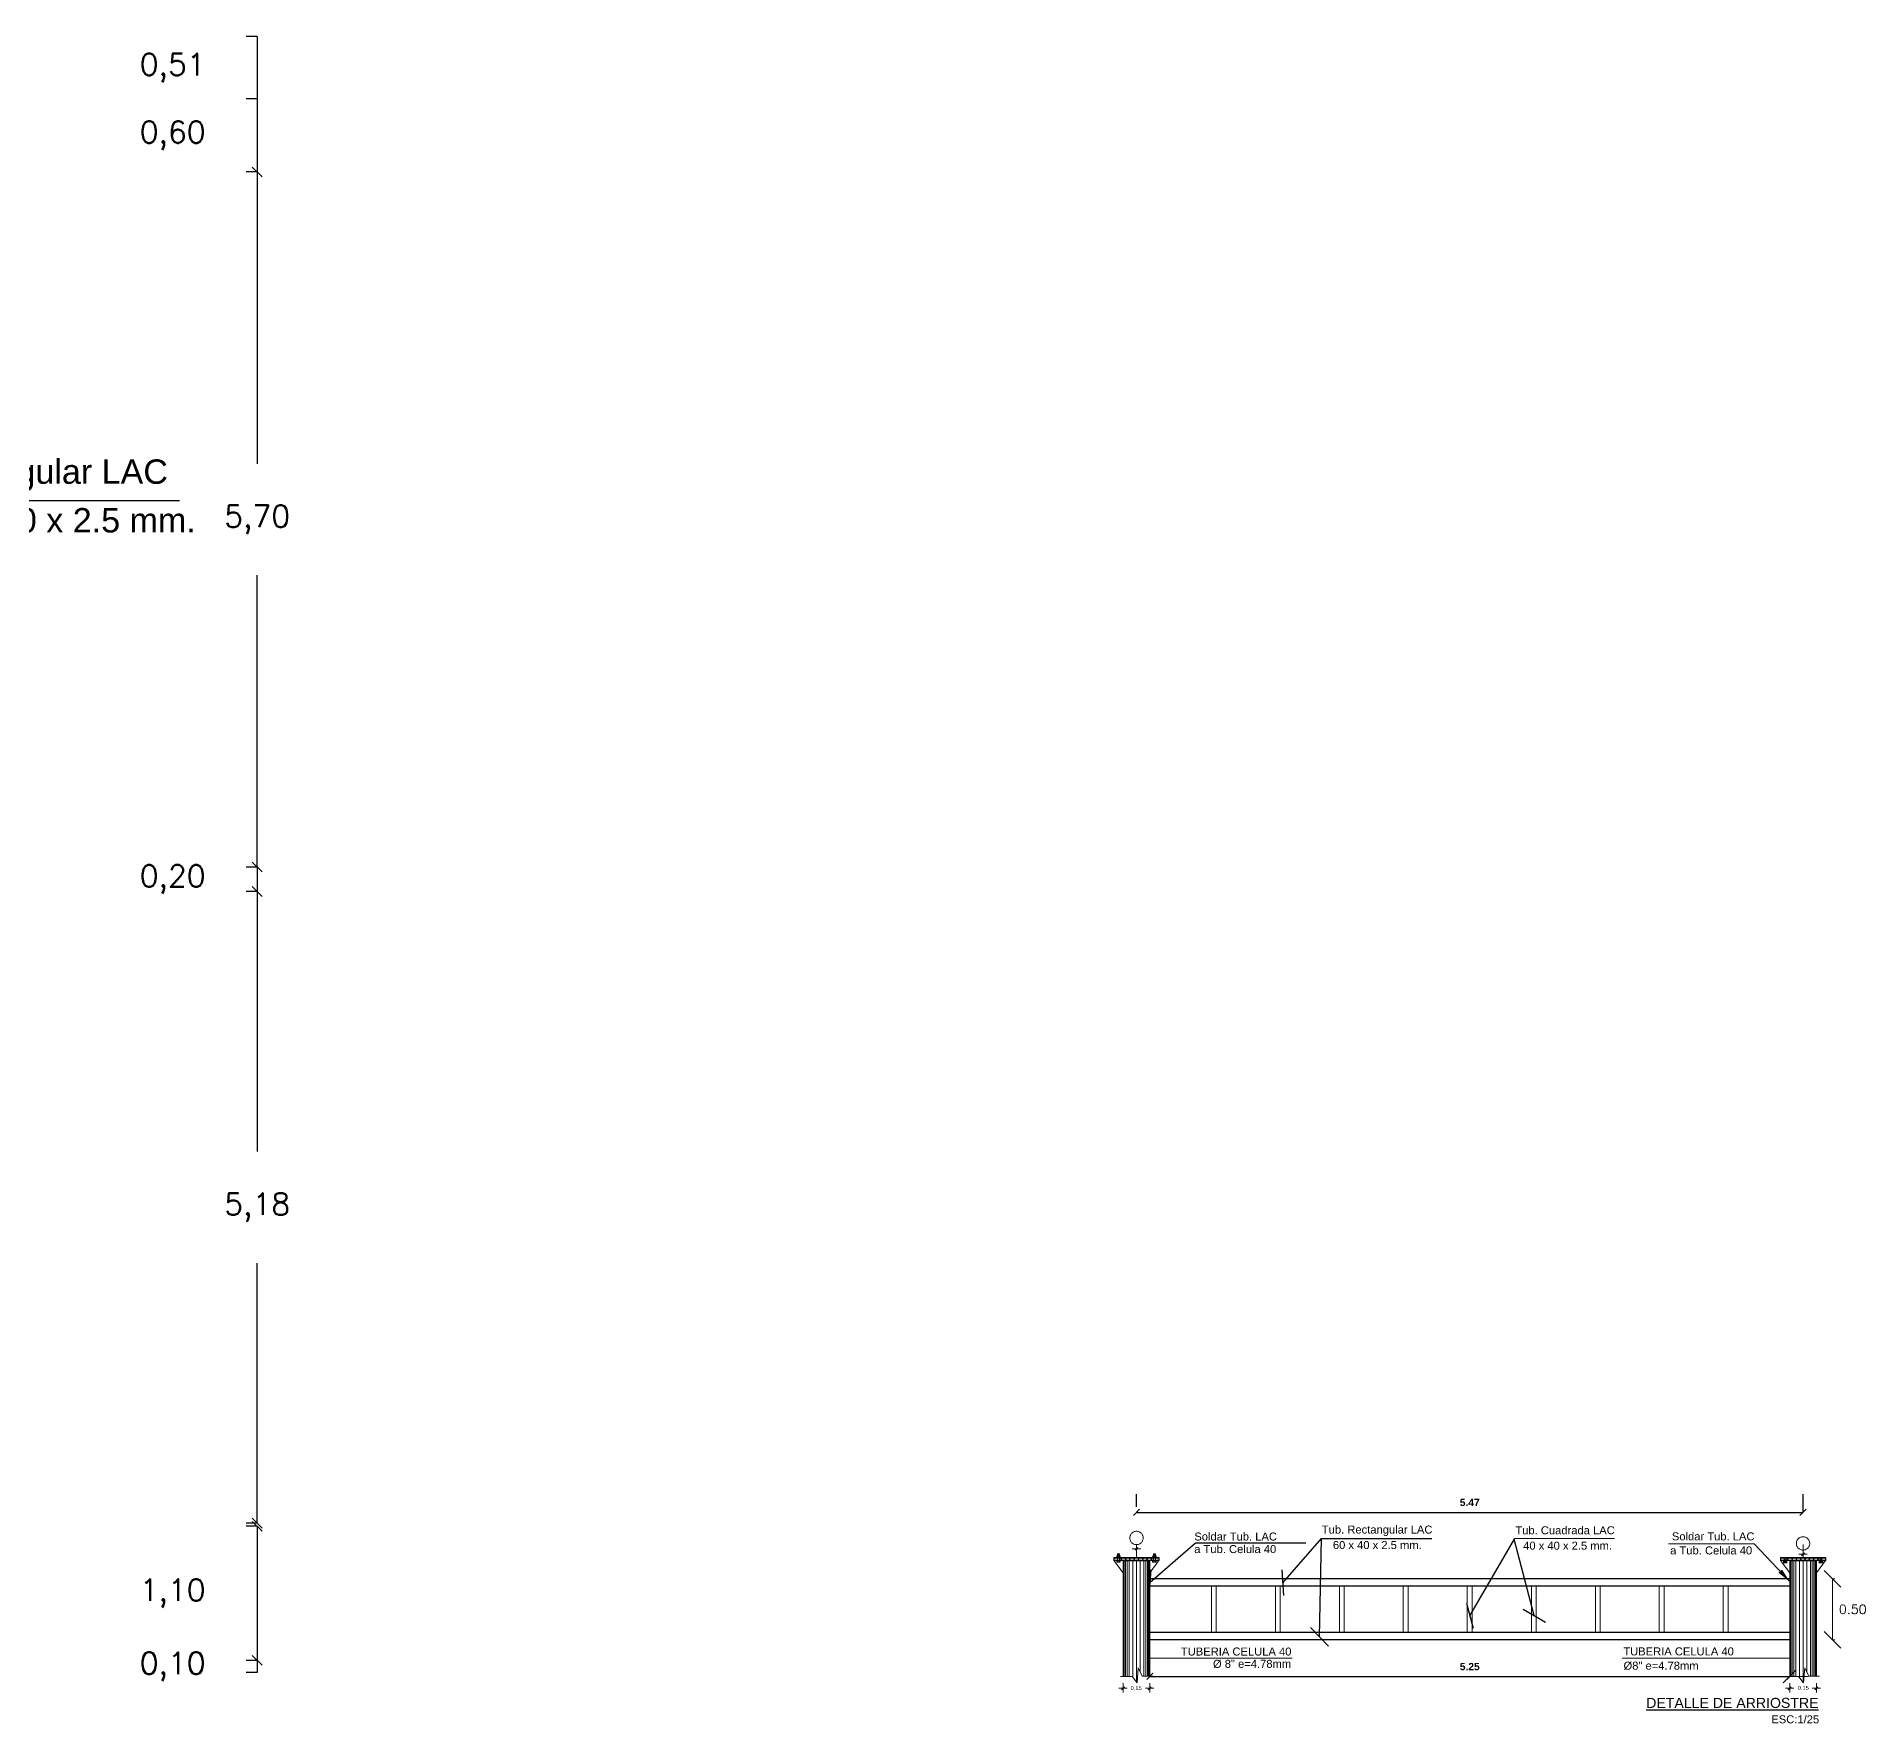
# Model space of a CAD drawing. Header units: metres. Extents: x 772934 to 773467, y 8442002 to 8442594.
# Drawn here: x 773155.79 to 773170.78, y 8442246.11 to 8442259.94 of the extents above; entities that cross this region are included whole.
import ezdxf
from ezdxf.enums import TextEntityAlignment as Align

# ---------------------------------------------------------------- set-up
doc = ezdxf.new("R2010")
doc.units = ezdxf.units.M
doc.header["$PDMODE"] = 66
doc.linetypes.add('ACAD_ISO02W100', pattern=[15, 12, -3])
doc.linetypes.add('DASHDOTX2', pattern=[50.8, 25.4, -12.7, 0, -12.7])
for name, color, linetype, lineweight in [('0.15', 56, 'Continuous', 15), ('015', 62, 'Continuous', 15), ('COTA-01', 255, 'Continuous', 5), ('COTAS-01', 1, 'Continuous', 9), ('EJES', 1, 'DASHDOTX2', 9), ('MURO...', 112, 'Continuous', 30), ('PLUMA0.00', 253, 'Continuous', 0), ('PLUMA05', 160, 'Continuous', 5), ('PLUMA09', 112, 'Continuous', 9), ('PLUMA15', 46, 'Continuous', 15), ('PLUMA18', 142, 'Continuous', 18), ('TEXTOS-GRANDES-06', 6, 'Continuous', 25), ('TUB LAC 50x70', 88, 'Continuous', 13)]:
    doc.layers.add(name, color=color, linetype=linetype, lineweight=lineweight)
doc.layers.add('C-ROAD-PROF-PROJ', color=92, linetype='Continuous')
doc.layers.add('TEXTOS-CHICOS-03', color=3, linetype='Continuous')
doc.styles.add('ARIAL', font='arial.ttf', dxfattribs={"width": 1.1})
doc.styles.add('ARIAL N', font='')
doc.styles.get("Standard").update_dxf_attribs({"font": 'simplex.shx'})
doc.styles.get('ARIAL N').set_extended_font_data('Arial', bold=True)
doc.dimstyles.new('Copy of 1-100', dxfattribs={"dimtxt": 0.06, "dimasz": 0.05, "dimexe": 0.15, "dimexo": 0.2, "dimgap": 0.05, "dimtad": 1, "dimtih": 1, "dimtoh": 1, "dimzin": 4, "dimdsep": 46, "dimtxsty": 'ARIAL N', "dimblk": 'OBLIQUE', "dimcen": 0, "dimclrd": 4, "dimclre": 4, "dimclrt": 3, "dimadec": 0, "dimazin": 0, "dimtfac": 1, "dimtmove": 0, "dimatfit": 0, "dimldrblk": 'OBLIQUE', "dimfxl": 1, "dimtolj": 1, "dimtzin": 0, "dimlwd": -1, "dimlwe": -1, "dimarcsym": 1})
doc.dimstyles.new('ISO-25', dxfattribs={"dimscale": 0, "dimtxt": 0.18, "dimasz": 0.08, "dimexe": 0.09, "dimexo": 0.5, "dimgap": 0.35, "dimtad": 0, "dimtih": 1, "dimtoh": 1, "dimzin": 3, "dimtxsty": 'Standard', "dimblk": 'OBLIQUE', "dimcen": -3, "dimclrd": 256, "dimclre": 256, "dimadec": 0, "dimazin": 0, "dimtfac": 1, "dimtmove": 2, "dimatfit": 2, "dimldrblk": 'OBLIQUE', "dimfxl": 1, "dimfxlon": 1, "dimtolj": 2, "dimarcsym": 0})

# ---------------------------------------------------------------- blocks, each defined once
blk = doc.blocks.new('TICK1')
at = {"layer": 'COTAS-01'}
blk.add_line((-1, 0), (1, 0), dxfattribs=at)
at = {"layer": 'COTAS-01', "color": 4}
blk.add_line((-0.354, -0.354), (0.354, 0.354), dxfattribs=at)
blk = doc.blocks.new('_Oblique')
at = {"color": 0, "linetype": 'ByBlock', "lineweight": -2}
blk.add_line((-0.5, -0.5), (0.5, 0.5), dxfattribs=at)
blk = doc.blocks.new('*D161')
at = {"layer": 'C-ROAD-PROF-PROJ', "color": 4, "ltscale": 0.05, "transparency": 16777216}
for p, q in [((773164.807, 8442247.883), (773164.807, 8442247.988)), ((773170.273, 8442247.838), (773170.273, 8442247.988)), ((773164.807, 8442247.838), (773170.273, 8442247.838))]:
    blk.add_line(p, q, dxfattribs=at)
at = {"layer": 'Defpoints', "color": 0, "ltscale": 0.05, "transparency": 16777216}
for p in [(773170.273, 8442247.838), (773164.807, 8442247.683), (773170.273, 8442247.638)]:
    blk.add_point(p, dxfattribs=at)
at = {"layer": 'C-ROAD-PROF-PROJ', "color": 4, "ltscale": 0.05, "transparency": 16777216, "xscale": 0.05, "yscale": 0.05, "zscale": 0.05, "rotation": 180}
blk.add_blockref('_Oblique', (773164.807, 8442247.838), dxfattribs=at)
at = {"layer": 'C-ROAD-PROF-PROJ', "color": 4, "ltscale": 0.05, "transparency": 16777216, "xscale": 0.05, "yscale": 0.05, "zscale": 0.05}
blk.add_blockref('_Oblique', (773170.273, 8442247.838), dxfattribs=at)
at = {"layer": 'C-ROAD-PROF-PROJ', "color": 3, "ltscale": 0.05, "transparency": 16777216, "insert": (773167.54, 8442247.919), "char_height": 0.06, "attachment_point": 5, "style": 'ARIAL N'}
blk.add_mtext('\\A1;5.47', dxfattribs=at)
blk = doc.blocks.new('*D163')
at = {"layer": '0.15', "color": 173, "lineweight": -2, "true_color": 0x4b5ece, "transparency": 16777216}
for p, q in [((773157.596, 8442259.939), (773157.506, 8442259.939)), ((773157.596, 8442259.429), (773157.506, 8442259.429))]:
    blk.add_line(p, q, dxfattribs=at)
at = {"layer": '0.15', "color": 175, "lineweight": -2, "true_color": 0x4d4db3, "transparency": 16777216}
blk.add_line((773157.596, 8442259.939), (773157.596, 8442259.429), dxfattribs=at)
at = {"layer": 'Defpoints', "color": 0, "transparency": 16777216}
for p in [(773157.596, 8442259.939), (773157.596, 8442259.429), (773157.596, 8442259.429)]:
    blk.add_point(p, dxfattribs=at)
at = {"layer": '0.15', "color": 0, "transparency": 16777216, "insert": (773156.903, 8442259.684), "char_height": 0.18, "attachment_point": 5}
blk.add_mtext('\\A2;0,51', dxfattribs=at)
blk = doc.blocks.new('*D164')
at = {"layer": '0.15', "color": 173, "lineweight": -2, "true_color": 0x4b5ece, "transparency": 16777216}
for p, q in [((773157.596, 8442259.429), (773157.506, 8442259.429)), ((773157.596, 8442258.829), (773157.506, 8442258.829))]:
    blk.add_line(p, q, dxfattribs=at)
at = {"layer": '0.15', "color": 175, "lineweight": -2, "true_color": 0x4d4db3, "transparency": 16777216}
blk.add_line((773157.596, 8442259.429), (773157.596, 8442258.829), dxfattribs=at)
at = {"layer": 'Defpoints', "color": 0, "transparency": 16777216}
for p in [(773157.596, 8442259.429), (773157.596, 8442258.829), (773157.596, 8442258.829)]:
    blk.add_point(p, dxfattribs=at)
at = {"layer": '0.15', "color": 0, "transparency": 16777216, "insert": (773156.903, 8442259.129), "char_height": 0.18, "attachment_point": 5}
blk.add_mtext('\\A2;0,60', dxfattribs=at)
blk = doc.blocks.new('*D165')
at = {"layer": '0.15', "color": 173, "lineweight": -2, "true_color": 0x4b5ece, "transparency": 16777216}
for p, q in [((773157.596, 8442258.829), (773157.506, 8442258.829)), ((773157.596, 8442253.129), (773157.506, 8442253.129))]:
    blk.add_line(p, q, dxfattribs=at)
at = {"layer": '0.15', "color": 175, "lineweight": -2, "true_color": 0x4d4db3, "transparency": 16777216}
for p, q in [((773157.596, 8442258.829), (773157.596, 8442256.436)), ((773157.596, 8442253.129), (773157.596, 8442255.522))]:
    blk.add_line(p, q, dxfattribs=at)
at = {"layer": 'Defpoints', "color": 0, "transparency": 16777216}
for p in [(773157.596, 8442258.829), (773157.596, 8442253.129), (773157.596, 8442253.129)]:
    blk.add_point(p, dxfattribs=at)
at = {"layer": '0.15', "color": 175, "lineweight": -2, "true_color": 0x4d4db3, "transparency": 16777216, "xscale": 0.08, "yscale": 0.08, "zscale": 0.08}
for p, rotation in [((773157.596, 8442258.829), 90), ((773157.596, 8442253.129), 270)]:
    blk.add_blockref('_Oblique', p, dxfattribs=dict(at, rotation=rotation))
at = {"layer": '0.15', "color": 0, "transparency": 16777216, "insert": (773157.596, 8442255.979), "char_height": 0.18, "attachment_point": 5}
blk.add_mtext('\\A2;5,70', dxfattribs=at)
blk = doc.blocks.new('*D166')
at = {"layer": '0.15', "color": 173, "lineweight": -2, "true_color": 0x4b5ece, "transparency": 16777216}
for p, q in [((773157.596, 8442253.129), (773157.506, 8442253.129)), ((773157.596, 8442252.929), (773157.506, 8442252.929))]:
    blk.add_line(p, q, dxfattribs=at)
at = {"layer": '0.15', "color": 175, "lineweight": -2, "true_color": 0x4d4db3, "transparency": 16777216}
blk.add_line((773157.596, 8442253.129), (773157.596, 8442252.929), dxfattribs=at)
at = {"layer": 'Defpoints', "color": 0, "transparency": 16777216}
for p in [(773157.596, 8442253.129), (773157.596, 8442252.929), (773157.596, 8442252.929)]:
    blk.add_point(p, dxfattribs=at)
at = {"layer": '0.15', "color": 0, "transparency": 16777216, "insert": (773156.903, 8442253.029), "char_height": 0.18, "attachment_point": 5}
blk.add_mtext('\\A2;0,20', dxfattribs=at)
blk = doc.blocks.new('*D167')
at = {"layer": '0.15', "color": 173, "lineweight": -2, "true_color": 0x4b5ece, "transparency": 16777216}
for p, q in [((773157.596, 8442252.929), (773157.506, 8442252.929)), ((773157.596, 8442247.749), (773157.506, 8442247.749))]:
    blk.add_line(p, q, dxfattribs=at)
at = {"layer": '0.15', "color": 175, "lineweight": -2, "true_color": 0x4d4db3, "transparency": 16777216}
for p, q in [((773157.596, 8442252.929), (773157.596, 8442250.796)), ((773157.596, 8442247.749), (773157.596, 8442249.882))]:
    blk.add_line(p, q, dxfattribs=at)
at = {"layer": 'Defpoints', "color": 0, "transparency": 16777216}
for p in [(773157.596, 8442252.929), (773157.596, 8442247.749), (773157.596, 8442247.749)]:
    blk.add_point(p, dxfattribs=at)
at = {"layer": '0.15', "color": 175, "lineweight": -2, "true_color": 0x4d4db3, "transparency": 16777216, "xscale": 0.08, "yscale": 0.08, "zscale": 0.08}
for p, rotation in [((773157.596, 8442252.929), 90), ((773157.596, 8442247.749), 270)]:
    blk.add_blockref('_Oblique', p, dxfattribs=dict(at, rotation=rotation))
at = {"layer": '0.15', "color": 0, "transparency": 16777216, "insert": (773157.596, 8442250.339), "char_height": 0.18, "attachment_point": 5}
blk.add_mtext('\\A2;5,18', dxfattribs=at)
blk = doc.blocks.new('*D168')
at = {"layer": '0.15', "color": 173, "lineweight": -2, "true_color": 0x4b5ece, "transparency": 16777216}
for p, q in [((773157.596, 8442247.724), (773157.506, 8442247.724)), ((773157.596, 8442246.624), (773157.506, 8442246.624))]:
    blk.add_line(p, q, dxfattribs=at)
at = {"layer": '0.15', "color": 175, "lineweight": -2, "true_color": 0x4d4db3, "transparency": 16777216}
blk.add_line((773157.596, 8442247.724), (773157.596, 8442246.624), dxfattribs=at)
at = {"layer": 'Defpoints', "color": 0, "transparency": 16777216}
for p in [(773157.596, 8442247.724), (773157.596, 8442246.624), (773157.596, 8442246.624)]:
    blk.add_point(p, dxfattribs=at)
at = {"layer": '0.15', "color": 175, "lineweight": -2, "true_color": 0x4d4db3, "transparency": 16777216, "xscale": 0.08, "yscale": 0.08, "zscale": 0.08}
for p, rotation in [((773157.596, 8442247.724), 90), ((773157.596, 8442246.624), 270)]:
    blk.add_blockref('_Oblique', p, dxfattribs=dict(at, rotation=rotation))
at = {"layer": '0.15', "color": 0, "transparency": 16777216, "insert": (773156.903, 8442247.174), "char_height": 0.18, "attachment_point": 5}
blk.add_mtext('\\A2;1,10', dxfattribs=at)
blk = doc.blocks.new('*D169')
at = {"layer": '0.15', "color": 173, "lineweight": -2, "true_color": 0x4b5ece, "transparency": 16777216}
for p, q in [((773157.596, 8442246.624), (773157.506, 8442246.624)), ((773157.596, 8442246.524), (773157.506, 8442246.524))]:
    blk.add_line(p, q, dxfattribs=at)
at = {"layer": '0.15', "color": 175, "lineweight": -2, "true_color": 0x4d4db3, "transparency": 16777216}
blk.add_line((773157.596, 8442246.624), (773157.596, 8442246.524), dxfattribs=at)
at = {"layer": 'Defpoints', "color": 0, "transparency": 16777216}
for p in [(773157.596, 8442246.624), (773157.596, 8442246.524), (773157.596, 8442246.524)]:
    blk.add_point(p, dxfattribs=at)
at = {"layer": '0.15', "color": 0, "transparency": 16777216, "insert": (773156.903, 8442246.574), "char_height": 0.18, "attachment_point": 5}
blk.add_mtext('\\A2;0,10', dxfattribs=at)

msp = doc.modelspace()

# ---------------------------------------------------------------- hatches: boundary and pattern name
at = {"layer": 'PLUMA0.00', "linetype": 'Continuous'}
h = msp.add_hatch(dxfattribs=at)
h.set_pattern_fill('ANSI31', color=256, scale=0.2, style=0)
h.set_pattern_definition([(45, (773028.63503, 8442354.836677), (-0.0176776695, 0.0176776695), [])])
h.paths.add_polyline_path([(773164.657, 8442247.456), (773164.657, 8442247.468), (773164.957, 8442247.468), (773164.957, 8442247.456)])
h = msp.add_hatch(dxfattribs=at)
h.set_pattern_fill('ANSI31', color=256, scale=0.2, style=0)
h.set_pattern_definition([(45, (773028.63503, 8442354.824177), (-0.0176776695, 0.0176776695), [])])
h.paths.add_polyline_path([(773164.657, 8442247.443), (773164.657, 8442247.456), (773164.957, 8442247.456), (773164.957, 8442247.443)])
h = msp.add_hatch(dxfattribs=at)
h.set_pattern_fill('ANSI31', color=256, scale=0.2, style=0)
h.set_pattern_definition([(45, (773034.101696, 8442354.836677), (-0.0176776695, 0.0176776695), [])])
h.paths.add_polyline_path([(773170.123, 8442247.456), (773170.123, 8442247.468), (773170.423, 8442247.468), (773170.423, 8442247.456)])
h = msp.add_hatch(dxfattribs=at)
h.set_pattern_fill('ANSI31', color=256, scale=0.2, style=0)
h.set_pattern_definition([(45, (773034.101696, 8442354.824177), (-0.0176776695, 0.0176776695), [])])
h.paths.add_polyline_path([(773170.123, 8442247.443), (773170.123, 8442247.456), (773170.423, 8442247.456), (773170.423, 8442247.443)])

# ---------------------------------------------------------------- linework, layer by layer
at = {"layer": '0.15', "color": 2}
for p, q in [((773170.513, 8442247.293), (773170.534, 8442247.293)), ((773164.916, 8442246.7), (773164.916, 8442246.514)), ((773170.164, 8442246.7), (773170.164, 8442246.514)), ((773170.513, 8442246.793), (773170.534, 8442246.793))]:
    msp.add_line(p, q, dxfattribs=at)
at = {"layer": '0.15', "color": 3}
msp.add_line((773170.514, 8442247.293), (773170.514, 8442246.793), dxfattribs=at)
at = {"layer": '0.15', "color": 4}
for points in [[(773164.941, 8442246.494), (773164.853, 8442246.494), (773164.821, 8442246.562), (773164.812, 8442246.441), (773164.771, 8442246.493), (773164.675, 8442246.493)], [(773170.408, 8442246.494), (773170.32, 8442246.494), (773170.288, 8442246.562), (773170.278, 8442246.441), (773170.237, 8442246.493), (773170.142, 8442246.493)]]:
    msp.add_lwpolyline(points, dxfattribs=at)
at = {"layer": '015'}
for p, q in [((773165.421, 8442247.233), (773165.421, 8442246.853)), ((773165.461, 8442247.233), (773165.461, 8442246.853)), ((773165.946, 8442247.233), (773165.946, 8442246.853)), ((773165.986, 8442247.233), (773165.986, 8442246.853)), ((773166.471, 8442247.233), (773166.471, 8442246.853)), ((773166.511, 8442247.233), (773166.511, 8442246.853)), ((773166.995, 8442247.233), (773166.995, 8442246.853)), ((773167.035, 8442247.233), (773167.035, 8442246.853)), ((773167.52, 8442247.233), (773167.52, 8442246.853)), ((773167.56, 8442247.233), (773167.56, 8442246.853)), ((773168.045, 8442247.233), (773168.045, 8442246.853)), ((773168.085, 8442247.233), (773168.085, 8442246.853)), ((773168.57, 8442247.233), (773168.57, 8442246.853)), ((773168.61, 8442247.233), (773168.61, 8442246.853)), ((773169.094, 8442247.233), (773169.094, 8442246.853)), ((773169.134, 8442247.233), (773169.134, 8442246.853)), ((773169.619, 8442247.233), (773169.619, 8442246.853)), ((773169.659, 8442247.233), (773169.659, 8442246.853))]:
    msp.add_line(p, q, dxfattribs=at)
at = {"layer": 'C-ROAD-PROF-PROJ', "ltscale": 0.05}
for p, q in [((773170.164, 8442247.293), (773164.916, 8442247.293)), ((773170.164, 8442247.233), (773164.916, 8442247.233)), ((773170.164, 8442246.853), (773164.916, 8442246.853)), ((773170.164, 8442246.793), (773164.916, 8442246.793))]:
    msp.add_line(p, q, dxfattribs=at)
at = {"layer": 'C-ROAD-PROF-PROJ', "color": 4, "ltscale": 0.05}
for p, q in [((773170.164, 8442246.693), (773170.164, 8442246.643)), ((773164.916, 8442246.493), (773170.164, 8442246.493))]:
    msp.add_line(p, q, dxfattribs=at)
at = {"layer": 'COTA-01', "linetype": 'Continuous'}
for p, q in [((773164.807, 8442247.468), (773164.807, 8442247.573)), ((773170.273, 8442247.468), (773170.273, 8442247.573)), ((773164.697, 8442246.436), (773164.697, 8442246.362)), ((773164.697, 8442246.436), (773164.697, 8442246.362)), ((773164.916, 8442246.437), (773164.916, 8442246.362)), ((773170.164, 8442246.436), (773170.164, 8442246.362)), ((773170.164, 8442246.436), (773170.164, 8442246.362)), ((773170.383, 8442246.437), (773170.383, 8442246.362))]:
    msp.add_line(p, q, dxfattribs=at)
at = {"layer": 'COTAS-01', "color": 1}
for points in [[(773167.91, 8442247.624), (773168.727, 8442247.624)], [(773170.164, 8442247.271), (773169.873, 8442247.579), (773169.171, 8442247.579)], [(773164.916, 8442246.642), (773166.083, 8442246.642), (773165.224, 8442246.642)], [(773170.164, 8442246.642), (773168.79, 8442246.642), (773169.662, 8442246.642)]]:
    msp.add_lwpolyline(points, dxfattribs=at)
msp.add_solid([(773170.071, 8442247.343), (773170.164, 8442247.271), (773170.1, 8442247.369)], dxfattribs=at)
at = {"layer": 'EJES'}
for centre in [(773164.807, 8442247.628), (773170.273, 8442247.583)]:
    msp.add_circle(centre, 0.0548, dxfattribs=at)
at = {"layer": 'MURO...'}
for p, q in [((773164.622, 8442247.468), (773164.622, 8442247.443)), ((773164.991, 8442247.468), (773164.991, 8442247.443)), ((773170.089, 8442247.468), (773170.089, 8442247.443)), ((773170.458, 8442247.468), (773170.458, 8442247.443)), ((773164.697, 8442247.443), (773164.916, 8442247.443)), ((773170.164, 8442247.443), (773170.383, 8442247.443))]:
    msp.add_line(p, q, dxfattribs=at)
at = {"layer": 'PLUMA0.00'}
for p, q in [((773164.642, 8442247.47), (773164.677, 8442247.47)), ((773164.642, 8442247.468), (773164.642, 8442247.47)), ((773164.642, 8442247.47), (773164.677, 8442247.47)), ((773164.642, 8442247.468), (773164.642, 8442247.47)), ((773164.643, 8442247.468), (773164.643, 8442247.47)), ((773164.673, 8442247.482), (773164.647, 8442247.482)), ((773164.647, 8442247.47), (773164.647, 8442247.482)), ((773164.673, 8442247.482), (773164.647, 8442247.482)), ((773164.647, 8442247.47), (773164.647, 8442247.482)), ((773164.652, 8442247.497), (773164.652, 8442247.482)), ((773164.667, 8442247.497), (773164.652, 8442247.497)), ((773164.652, 8442247.491), (773164.666, 8442247.497)), ((773164.652, 8442247.495), (773164.656, 8442247.497)), ((773164.652, 8442247.497), (773164.652, 8442247.482)), ((773164.667, 8442247.497), (773164.652, 8442247.497)), ((773164.652, 8442247.491), (773164.666, 8442247.497)), ((773164.652, 8442247.495), (773164.656, 8442247.497)), ((773164.652, 8442247.487), (773164.667, 8442247.493)), ((773164.652, 8442247.487), (773164.667, 8442247.493)), ((773164.652, 8442247.483), (773164.667, 8442247.489)), ((773164.652, 8442247.483), (773164.667, 8442247.489)), ((773164.654, 8442247.482), (773164.654, 8442247.47)), ((773164.654, 8442247.482), (773164.654, 8442247.47)), ((773164.659, 8442247.482), (773164.667, 8442247.485)), ((773164.659, 8442247.482), (773164.667, 8442247.485)), ((773164.665, 8442247.482), (773164.665, 8442247.47)), ((773164.665, 8442247.482), (773164.665, 8442247.47)), ((773164.667, 8442247.497), (773164.667, 8442247.482)), ((773164.667, 8442247.497), (773164.667, 8442247.482)), ((773164.673, 8442247.47), (773164.673, 8442247.482)), ((773164.673, 8442247.47), (773164.673, 8442247.482)), ((773164.677, 8442247.468), (773164.677, 8442247.47)), ((773164.971, 8442247.47), (773164.936, 8442247.47)), ((773164.936, 8442247.468), (773164.936, 8442247.47)), ((773164.971, 8442247.47), (773164.936, 8442247.47)), ((773164.941, 8442247.482), (773164.967, 8442247.482)), ((773164.941, 8442247.47), (773164.941, 8442247.482)), ((773164.941, 8442247.482), (773164.967, 8442247.482)), ((773164.941, 8442247.47), (773164.941, 8442247.482)), ((773164.946, 8442247.497), (773164.946, 8442247.482)), ((773164.946, 8442247.497), (773164.962, 8442247.497)), ((773164.946, 8442247.497), (773164.946, 8442247.482)), ((773164.946, 8442247.497), (773164.962, 8442247.497)), ((773164.962, 8442247.487), (773164.946, 8442247.493)), ((773164.962, 8442247.487), (773164.946, 8442247.493)), ((773164.962, 8442247.483), (773164.946, 8442247.489)), ((773164.962, 8442247.483), (773164.946, 8442247.489)), ((773164.954, 8442247.482), (773164.946, 8442247.485)), ((773164.954, 8442247.482), (773164.946, 8442247.485)), ((773164.962, 8442247.491), (773164.948, 8442247.497)), ((773164.962, 8442247.491), (773164.948, 8442247.497)), ((773164.948, 8442247.482), (773164.948, 8442247.47)), ((773164.948, 8442247.482), (773164.948, 8442247.47)), ((773164.962, 8442247.495), (773164.958, 8442247.497)), ((773164.962, 8442247.495), (773164.958, 8442247.497)), ((773164.96, 8442247.482), (773164.96, 8442247.47)), ((773164.96, 8442247.482), (773164.96, 8442247.47)), ((773164.962, 8442247.497), (773164.962, 8442247.482)), ((773164.962, 8442247.497), (773164.962, 8442247.482)), ((773164.967, 8442247.47), (773164.967, 8442247.482)), ((773164.967, 8442247.47), (773164.967, 8442247.482)), ((773164.971, 8442247.468), (773164.971, 8442247.47)), ((773164.971, 8442247.468), (773164.971, 8442247.47)), ((773164.971, 8442247.468), (773164.971, 8442247.47)), ((773170.109, 8442247.468), (773170.109, 8442247.47)), ((773170.109, 8442247.468), (773170.109, 8442247.47)), ((773170.109, 8442247.468), (773170.109, 8442247.47)), ((773170.118, 8442247.451), (773170.118, 8442247.436)), ((773170.134, 8442247.451), (773170.118, 8442247.451)), ((773170.118, 8442247.446), (773170.132, 8442247.451)), ((773170.118, 8442247.45), (773170.122, 8442247.451)), ((773170.118, 8442247.451), (773170.118, 8442247.436)), ((773170.134, 8442247.451), (773170.118, 8442247.451)), ((773170.118, 8442247.446), (773170.132, 8442247.451)), ((773170.118, 8442247.45), (773170.122, 8442247.451)), ((773170.118, 8442247.442), (773170.134, 8442247.448)), ((773170.118, 8442247.442), (773170.134, 8442247.448)), ((773170.134, 8442247.451), (773170.134, 8442247.436)), ((773170.134, 8442247.451), (773170.134, 8442247.436)), ((773170.144, 8442247.468), (773170.144, 8442247.47)), ((773170.403, 8442247.468), (773170.403, 8442247.47)), ((773170.413, 8442247.451), (773170.413, 8442247.436)), ((773170.413, 8442247.451), (773170.428, 8442247.451)), ((773170.413, 8442247.451), (773170.413, 8442247.436)), ((773170.413, 8442247.451), (773170.428, 8442247.451)), ((773170.428, 8442247.442), (773170.413, 8442247.448)), ((773170.428, 8442247.442), (773170.413, 8442247.448)), ((773170.428, 8442247.446), (773170.415, 8442247.451)), ((773170.428, 8442247.446), (773170.415, 8442247.451)), ((773170.428, 8442247.45), (773170.424, 8442247.451)), ((773170.428, 8442247.45), (773170.424, 8442247.451)), ((773170.428, 8442247.451), (773170.428, 8442247.436)), ((773170.428, 8442247.451), (773170.428, 8442247.436)), ((773170.438, 8442247.468), (773170.438, 8442247.47)), ((773170.438, 8442247.468), (773170.438, 8442247.47)), ((773170.438, 8442247.468), (773170.438, 8442247.47)), ((773164.645, 8442247.443), (773164.645, 8442247.43)), ((773164.674, 8442247.443), (773164.645, 8442247.443)), ((773164.674, 8442247.43), (773164.645, 8442247.43)), ((773164.654, 8442247.43), (773164.654, 8442247.443)), ((773164.666, 8442247.43), (773164.666, 8442247.443)), ((773164.674, 8442247.443), (773164.674, 8442247.43)), ((773164.939, 8442247.443), (773164.939, 8442247.43)), ((773164.939, 8442247.443), (773164.968, 8442247.443)), ((773164.939, 8442247.43), (773164.968, 8442247.43)), ((773164.948, 8442247.43), (773164.948, 8442247.443)), ((773164.96, 8442247.43), (773164.96, 8442247.443)), ((773164.968, 8442247.443), (773164.968, 8442247.43)), ((773170.109, 8442247.424), (773170.144, 8442247.424)), ((773170.109, 8442247.424), (773170.144, 8442247.424)), ((773170.112, 8442247.443), (773170.112, 8442247.43)), ((773170.141, 8442247.443), (773170.112, 8442247.443)), ((773170.141, 8442247.43), (773170.112, 8442247.43)), ((773170.14, 8442247.436), (773170.113, 8442247.436)), ((773170.113, 8442247.424), (773170.113, 8442247.436)), ((773170.14, 8442247.436), (773170.113, 8442247.436)), ((773170.113, 8442247.424), (773170.113, 8442247.436)), ((773170.118, 8442247.438), (773170.134, 8442247.444)), ((773170.118, 8442247.438), (773170.134, 8442247.444)), ((773170.12, 8442247.43), (773170.12, 8442247.443)), ((773170.121, 8442247.436), (773170.121, 8442247.424)), ((773170.121, 8442247.436), (773170.121, 8442247.424)), ((773170.126, 8442247.436), (773170.134, 8442247.44)), ((773170.126, 8442247.436), (773170.134, 8442247.44)), ((773170.132, 8442247.436), (773170.132, 8442247.424)), ((773170.132, 8442247.436), (773170.132, 8442247.424)), ((773170.133, 8442247.43), (773170.133, 8442247.443)), ((773170.14, 8442247.424), (773170.14, 8442247.436)), ((773170.14, 8442247.424), (773170.14, 8442247.436)), ((773170.141, 8442247.443), (773170.141, 8442247.43)), ((773170.438, 8442247.424), (773170.403, 8442247.424)), ((773170.438, 8442247.424), (773170.403, 8442247.424)), ((773170.406, 8442247.443), (773170.406, 8442247.43)), ((773170.406, 8442247.443), (773170.435, 8442247.443)), ((773170.406, 8442247.43), (773170.435, 8442247.43)), ((773170.407, 8442247.436), (773170.434, 8442247.436)), ((773170.407, 8442247.424), (773170.407, 8442247.436)), ((773170.407, 8442247.436), (773170.434, 8442247.436)), ((773170.407, 8442247.424), (773170.407, 8442247.436)), ((773170.428, 8442247.438), (773170.413, 8442247.444)), ((773170.428, 8442247.438), (773170.413, 8442247.444)), ((773170.421, 8442247.436), (773170.413, 8442247.44)), ((773170.421, 8442247.436), (773170.413, 8442247.44)), ((773170.414, 8442247.43), (773170.414, 8442247.443)), ((773170.415, 8442247.436), (773170.415, 8442247.424)), ((773170.415, 8442247.436), (773170.415, 8442247.424)), ((773170.426, 8442247.436), (773170.426, 8442247.424)), ((773170.426, 8442247.436), (773170.426, 8442247.424)), ((773170.427, 8442247.43), (773170.427, 8442247.443)), ((773170.434, 8442247.424), (773170.434, 8442247.436)), ((773170.434, 8442247.424), (773170.434, 8442247.436)), ((773170.435, 8442247.443), (773170.435, 8442247.43))]:
    msp.add_line(p, q, dxfattribs=at)
at = {"layer": 'PLUMA0.00', "linetype": 'ACAD_ISO02W100', "ltscale": 0.002}
for p, q in [((773164.652, 8442247.468), (773164.652, 8442247.443)), ((773164.652, 8442247.468), (773164.652, 8442247.443)), ((773164.667, 8442247.468), (773164.667, 8442247.443)), ((773164.667, 8442247.468), (773164.667, 8442247.443)), ((773164.946, 8442247.468), (773164.946, 8442247.443)), ((773164.946, 8442247.468), (773164.946, 8442247.443)), ((773164.962, 8442247.468), (773164.962, 8442247.443)), ((773164.962, 8442247.468), (773164.962, 8442247.443)), ((773170.118, 8442247.468), (773170.118, 8442247.443)), ((773170.118, 8442247.468), (773170.118, 8442247.443)), ((773170.134, 8442247.468), (773170.134, 8442247.443)), ((773170.134, 8442247.468), (773170.134, 8442247.443)), ((773170.413, 8442247.468), (773170.413, 8442247.443)), ((773170.413, 8442247.468), (773170.413, 8442247.443)), ((773170.428, 8442247.468), (773170.428, 8442247.443)), ((773170.428, 8442247.468), (773170.428, 8442247.443))]:
    msp.add_line(p, q, dxfattribs=at)
at = {"layer": 'PLUMA0.00', "linetype": 'Continuous'}
for p, q in [((773164.701, 8442247.443), (773164.701, 8442246.493)), ((773164.707, 8442247.443), (773164.707, 8442246.493)), ((773164.718, 8442247.443), (773164.718, 8442246.493)), ((773164.731, 8442247.443), (773164.731, 8442246.493)), ((773164.747, 8442247.443), (773164.747, 8442246.493)), ((773164.777, 8442247.443), (773164.777, 8442246.485)), ((773164.807, 8442247.443), (773164.807, 8442246.447)), ((773164.837, 8442247.443), (773164.837, 8442246.528)), ((773164.867, 8442247.443), (773164.867, 8442246.493)), ((773164.883, 8442247.443), (773164.883, 8442246.493)), ((773164.896, 8442247.443), (773164.896, 8442246.493)), ((773164.906, 8442247.443), (773164.906, 8442246.493)), ((773164.912, 8442247.443), (773164.912, 8442246.493)), ((773170.168, 8442247.443), (773170.168, 8442246.493)), ((773170.174, 8442247.443), (773170.174, 8442246.493)), ((773170.184, 8442247.443), (773170.184, 8442246.493)), ((773170.197, 8442247.443), (773170.197, 8442246.493)), ((773170.213, 8442247.443), (773170.213, 8442246.493)), ((773170.243, 8442247.443), (773170.243, 8442246.485)), ((773170.273, 8442247.443), (773170.273, 8442246.447)), ((773170.304, 8442247.443), (773170.304, 8442246.528)), ((773170.334, 8442247.443), (773170.334, 8442246.493)), ((773170.349, 8442247.443), (773170.349, 8442246.493)), ((773170.363, 8442247.443), (773170.363, 8442246.493)), ((773170.373, 8442247.443), (773170.373, 8442246.493)), ((773170.379, 8442247.443), (773170.379, 8442246.493))]:
    msp.add_line(p, q, dxfattribs=at)
at = {"layer": 'PLUMA05', "linetype": 'Continuous'}
msp.add_line((773170.216, 8442246.493), (773170.112, 8442246.493), dxfattribs=at)
at = {"layer": 'PLUMA09', "linetype": 'Continuous'}
for points in [[(773164.991, 8442247.456), (773164.622, 8442247.456), (773164.622, 8442247.468), (773164.991, 8442247.468)], [(773164.991, 8442247.443), (773164.622, 8442247.443), (773164.622, 8442247.456), (773164.991, 8442247.456)], [(773170.458, 8442247.456), (773170.089, 8442247.456), (773170.089, 8442247.468), (773170.458, 8442247.468)], [(773170.458, 8442247.443), (773170.089, 8442247.443), (773170.089, 8442247.456), (773170.458, 8442247.456)]]:
    msp.add_lwpolyline(points, close=True, dxfattribs=at)
at = {"layer": 'PLUMA15', "linetype": 'Continuous'}
for p, q in [((773164.622, 8442247.443), (773164.697, 8442247.343)), ((773164.697, 8442247.443), (773164.697, 8442246.493)), ((773164.916, 8442247.443), (773164.916, 8442246.493)), ((773164.991, 8442247.443), (773164.916, 8442247.343)), ((773170.089, 8442247.443), (773170.164, 8442247.343)), ((773170.164, 8442247.443), (773170.164, 8442246.493)), ((773170.383, 8442247.443), (773170.383, 8442246.493)), ((773170.458, 8442247.443), (773170.383, 8442247.343))]:
    msp.add_line(p, q, dxfattribs=at)
at = {"layer": 'PLUMA18', "linetype": 'Continuous'}
for p, q in [((773164.697, 8442247.443), (773164.697, 8442246.493)), ((773164.916, 8442247.443), (773164.916, 8442246.493)), ((773170.164, 8442247.443), (773170.164, 8442246.493)), ((773170.164, 8442247.443), (773170.164, 8442246.493))]:
    msp.add_line(p, q, dxfattribs=at)
at = {"layer": 'TUB LAC 50x70'}
for p, q in [((773164.971, 8442247.47), (773164.971, 8442247.468)), ((773170.438, 8442247.47), (773170.438, 8442247.468))]:
    msp.add_line(p, q, dxfattribs=at)

# ---------------------------------------------------------------- block references
at = {"layer": '0.15', "color": 3, "xscale": 0.1378000000000003, "yscale": 0.1378000000000003, "zscale": 0.1378000000000003}
for p, rotation in [((773170.514, 8442247.293), 90), ((773170.514, 8442246.793), 270)]:
    msp.add_blockref('_Oblique', p, dxfattribs=dict(at, rotation=rotation))
at = {"layer": 'C-ROAD-PROF-PROJ', "color": 4, "ltscale": 0.05, "xscale": 0.05, "yscale": 0.05, "zscale": 0.05, "rotation": 180}
msp.add_blockref('_Oblique', (773164.916, 8442246.493), dxfattribs=at)
at = {"layer": 'C-ROAD-PROF-PROJ', "color": 4, "ltscale": 0.05, "xscale": 0.05, "yscale": 0.05, "zscale": 0.05}
msp.add_blockref('_Oblique', (773170.164, 8442246.493), dxfattribs=at)
at = {"layer": 'COTA-01', "linetype": 'Continuous', "xscale": 0.03422160000000129, "yscale": 0.03422160000000129, "zscale": 0.03422160000000129}
for p in [(773164.807, 8442247.539), (773170.273, 8442247.494), (773164.697, 8442246.396), (773164.916, 8442246.396), (773170.164, 8442246.396), (773170.383, 8442246.396)]:
    msp.add_blockref('TICK1', p, dxfattribs=at)
at = {"layer": 'COTA-01', "linetype": 'Continuous', "xscale": 0.03422160000000129, "yscale": 0.03422160000000129, "zscale": 0.03422160000000129, "rotation": 180}
for p in [(773164.697, 8442246.396), (773170.164, 8442246.396)]:
    msp.add_blockref('TICK1', p, dxfattribs=at)
at = {"layer": 'MURO...', "xscale": 0.15, "yscale": 0.15, "zscale": 0.15}
msp.add_blockref('TICK1', (773170.164, 8442246.493), dxfattribs=at)

# ---------------------------------------------------------------- texts
at = {"layer": '0.15', "insert": (773170.681, 8442247.043), "char_height": 0.0758, "attachment_point": 5}
msp.add_mtext('0.50', dxfattribs=at)
at = {"layer": 'C-ROAD-PROF-PROJ', "color": 3, "ltscale": 0.05, "insert": (773167.54, 8442246.573), "char_height": 0.06, "attachment_point": 5, "style": 'ARIAL N'}
msp.add_mtext('\\A1;5.25', dxfattribs=at)
at = {"layer": 'COTA-01', "color": 3, "linetype": 'Continuous', "char_height": 0.0304, "attachment_point": 5, "style": 'ARIAL'}
for insert in [(773164.804, 8442246.397), (773170.275, 8442246.399)]:
    msp.add_mtext('\\A1;0.15', dxfattribs=dict(at, insert=insert))
at = {"layer": 'TEXTOS-CHICOS-03', "style": 'ARIAL'}
for s, height, p in [('Tub. Rectangular LAC', 0.2, (773154.1, 8442256.272)), ('100 x 50 x 2.5 mm.', 0.2, (773154.717, 8442255.873)), ('Tub. Rectangular LAC', 0.06562, (773166.327, 8442247.664)), (' 60 x 40 x 2.5 mm.', 0.06562, (773166.392, 8442247.537)), ('Tub. Cuadrada LAC', 0.06562, (773167.914, 8442247.658)), ('40 x 40 x 2.5 mm.', 0.06562, (773167.978, 8442247.532)), ('TUBERIA CELULA 40  ', 0.06562, (773165.171, 8442246.664)), ('TUBERIA CELULA 40  ', 0.06562, (773168.799, 8442246.665)), ('%%C 8" e=4.78mm', 0.06562, (773165.434, 8442246.563)), ('%%C8" e=4.78mm', 0.06562, (773168.801, 8442246.548)), ('ESC:1/25', 0.0656, (773170.013, 8442246.108))]:
    msp.add_text(s, height=height, dxfattribs=at).set_placement(p)
for s, p in [('Soldar Tub. LAC', (773165.959, 8442247.607)), ('Soldar Tub. LAC', (773169.875, 8442247.608)), ('a Tub. Celula 40  ', (773166.004, 8442247.504)), ('a Tub. Celula 40  ', (773169.907, 8442247.493))]:
    msp.add_text(s, height=0.06562, dxfattribs=at).set_placement(p, align=Align.RIGHT)
at = {"layer": 'TEXTOS-GRANDES-06', "style": 'ARIAL'}
msp.add_text('%%UDETALLE DE ARRIOSTRE', height=0.08276, dxfattribs=at).set_placement((773168.987, 8442246.234))

# ---------------------------------------------------------------- dimensions: what is measured, and where the dimension line sits
at = {"layer": '0.15', "color": 7}
for base, p1, p2, picture, middle in [((773157.596, 8442259.429), (773157.596, 8442259.939), (773157.596, 8442259.429), '*D163', (773156.903, 8442259.684)), ((773157.596, 8442258.829), (773157.596, 8442259.429), (773157.596, 8442258.829), '*D164', (773156.903, 8442259.129)), ((773157.596, 8442253.129), (773157.596, 8442258.829), (773157.596, 8442253.129), '*D165', (773157.596, 8442255.979)), ((773157.596, 8442252.929), (773157.596, 8442253.129), (773157.596, 8442252.929), '*D166', (773156.903, 8442253.029)), ((773157.596, 8442247.749), (773157.596, 8442252.929), (773157.596, 8442247.749), '*D167', (773157.596, 8442250.339)), ((773157.596, 8442246.624), (773157.596, 8442247.724), (773157.596, 8442246.624), '*D168', (773156.903, 8442247.174)), ((773157.596, 8442246.524), (773157.596, 8442246.624), (773157.596, 8442246.524), '*D169', (773156.903, 8442246.574))]:
    dim = msp.add_linear_dim(base=base, p1=p1, p2=p2, angle=90, dimstyle='ISO-25', override={"dimscale": 1}, dxfattribs=at)
    dim.commit()
    dim.dimension.update_dxf_attribs({"geometry": picture, "text_midpoint": middle})
at = {"layer": 'C-ROAD-PROF-PROJ', "ltscale": 0.05}
dim = msp.add_linear_dim(base=(773170.273, 8442247.838), p1=(773164.807, 8442247.683), p2=(773170.273, 8442247.638), dimstyle='Copy of 1-100', dxfattribs=at)
dim.commit()
dim.dimension.update_dxf_attribs({"geometry": '*D161', "text_midpoint": (773167.54, 8442247.919)})

# ---------------------------------------------------------------- leaders
at = {"layer": 'COTAS-01', "color": 1}
for points in [[(773153.515, 8442253.033), (773154.171, 8442256.134), (773156.959, 8442256.134)], [(773166.006, 8442247.261), (773166.323, 8442247.624), (773167.229, 8442247.624)], [(773166.309, 8442246.817), (773166.323, 8442247.624)], [(773167.54, 8442246.99), (773167.91, 8442247.624)], [(773168.069, 8442246.991), (773167.905, 8442247.618)], [(773164.916, 8442247.262), (773165.292, 8442247.587), (773166.197, 8442247.587)]]:
    msp.add_leader(points, dimstyle='ISO-25', override={"dimscale": 1, "dimtxt": 0.2, "dimasz": 0.15, "dimexe": 0.12, "dimexo": 0.15, "dimgap": 0.0625, "dimcen": 0.2, "dimclrd": 1, "dimclre": 1}, dxfattribs=at)

doc.saveas('drawing.dxf')
